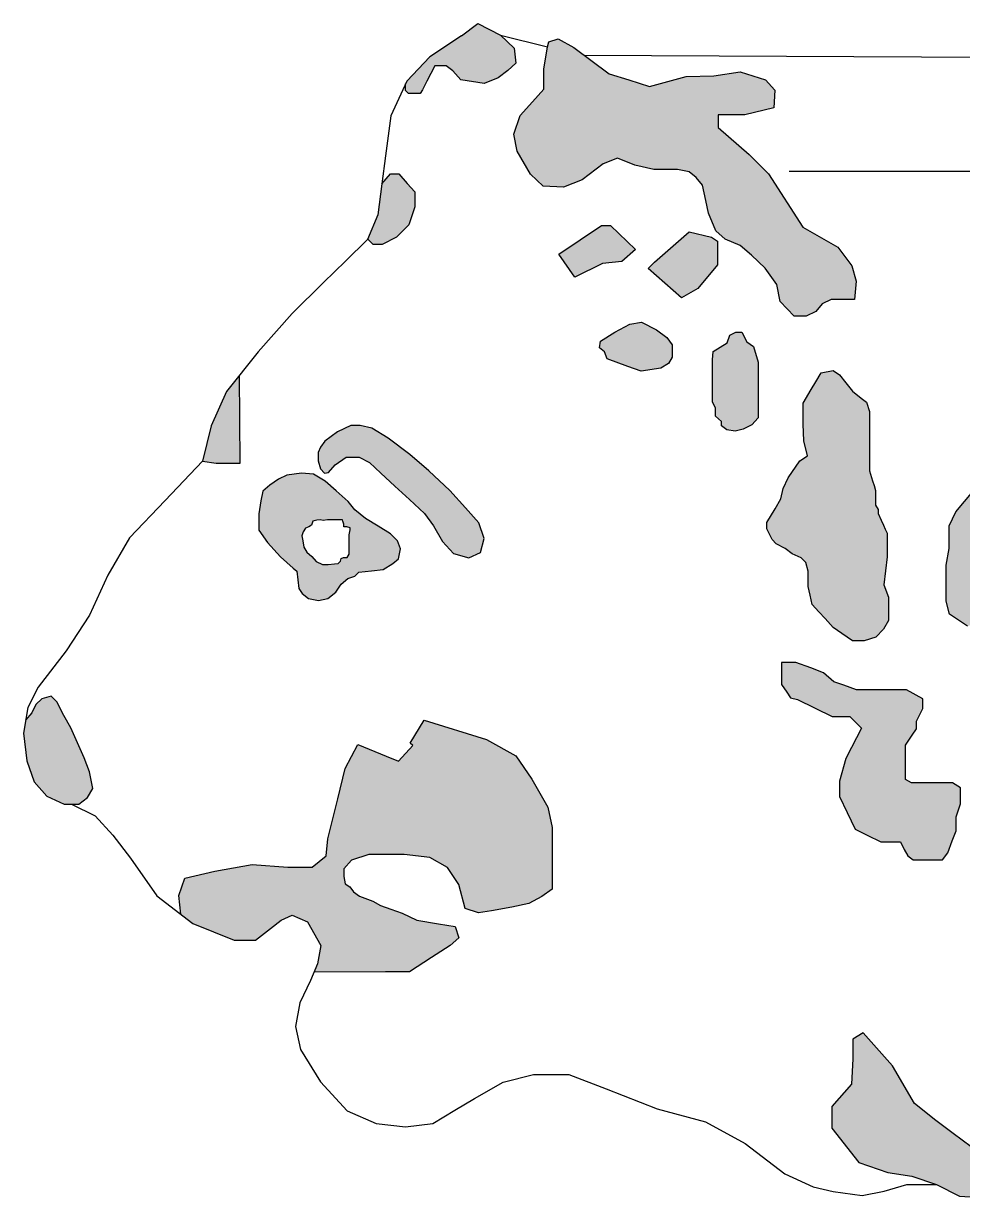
# Model space of a CAD drawing. Header units: inches. Extents: x 155 to 361, y 91 to 381.
# Drawn here: x 170.908 to 172.254, y 306.881 to 308.563 of the extents above; entities that cross this region are included whole.
import ezdxf

# ---------------------------------------------------------------- set-up
doc = ezdxf.new("R2010")
doc.units = ezdxf.units.IN
doc.header["$MEASUREMENT"] = 0
doc.layers.add('çziigi', color=10, linetype='Continuous')

msp = doc.modelspace()

# ---------------------------------------------------------------- hatches: boundary and pattern name
at = {"layer": 'çziigi'}
h = msp.add_hatch(color=256, dxfattribs=at)
h.dxf.hatch_style = 1
h.paths.add_polyline_path([(171.6114, 308.528), (171.5922, 308.5466), (171.5597, 308.5634), (171.5361, 308.5458), (171.4906, 308.5158), (171.4578, 308.4807), (171.456, 308.4769), (171.4558, 308.4672), (171.4602, 308.4628), (171.4666, 308.4628), (171.477, 308.4628), (171.48, 308.4683), (171.4864, 308.4805), (171.4981, 308.5028), (171.514, 308.5028), (171.5239, 308.4953), (171.5352, 308.4827), (171.5686, 308.4773), (171.5886, 308.4855), (171.6024, 308.4958), (171.614, 308.5067)])
h = msp.add_hatch(color=256, dxfattribs=at)
h.dxf.hatch_style = 1
h.paths.add_polyline_path([(171.9042, 308.4141), (171.9042, 308.4324), (171.9425, 308.4324), (171.984, 308.4427), (171.9852, 308.4678), (171.9719, 308.4826), (171.9357, 308.494), (171.8978, 308.4883), (171.8581, 308.4873), (171.8057, 308.473), (171.776, 308.4825), (171.7477, 308.491), (171.6972, 308.5288), (171.6746, 308.5413), (171.6611, 308.5373), (171.6592, 308.5297), (171.654, 308.4981), (171.654, 308.4694), (171.6381, 308.4513), (171.6202, 308.4315), (171.6111, 308.4049), (171.6158, 308.3802), (171.6351, 308.3476), (171.6534, 308.3303), (171.6822, 308.3289), (171.7091, 308.3391), (171.7394, 308.3623), (171.7595, 308.3704), (171.7845, 308.3605), (171.8117, 308.3543), (171.8456, 308.3543), (171.8623, 308.3506), (171.8725, 308.3426), (171.8816, 308.3316), (171.8864, 308.3098), (171.8904, 308.2917), (171.9007, 308.2664), (171.9142, 308.2544), (171.9356, 308.2451), (171.9517, 308.2314), (171.9712, 308.2126), (171.988, 308.1894), (171.9927, 308.1648), (172.003, 308.1542), (172.0132, 308.1438), (172.0301, 308.1438), (172.0441, 308.1504), (172.0531, 308.1616), (172.066, 308.168), (172.0994, 308.168), (172.1021, 308.1941), (172.0958, 308.2162), (172.0757, 308.2429), (172.0252, 308.2716), (171.9763, 308.3478), (171.9483, 308.3754)])
h = msp.add_hatch(color=256, dxfattribs=at)
h.dxf.hatch_style = 1
h.paths.add_polyline_path([(171.469, 308.3008), (171.4606, 308.2749), (171.4427, 308.2571), (171.4225, 308.2467), (171.4093, 308.2467), (171.4016, 308.2545), (171.4163, 308.2893), (171.422, 308.3335), (171.4341, 308.348), (171.4462, 308.348), (171.4583, 308.3342), (171.469, 308.3219)])
h = msp.add_hatch(color=256, dxfattribs=at)
h.dxf.hatch_style = 1
h.paths.add_polyline_path([(171.7495, 308.2737), (171.7366, 308.2737), (171.6754, 308.2327), (171.6987, 308.1999), (171.7384, 308.2193), (171.766, 308.2224), (171.7854, 308.2395)])
h.paths.add_polyline_path([(171.9029, 308.2176), (171.9029, 308.2513), (171.8947, 308.2572), (171.8627, 308.2649), (171.813, 308.2215), (171.8039, 308.2121), (171.8514, 308.1703), (171.8747, 308.1835)])
h = msp.add_hatch(color=256, dxfattribs=at)
h.dxf.hatch_style = 1
h.paths.add_polyline_path([(171.838, 308.1029), (171.8304, 308.1131), (171.8155, 308.1243), (171.794, 308.1353), (171.7776, 308.1325), (171.7559, 308.1212), (171.7356, 308.108), (171.7338, 308.0983), (171.7409, 308.0929), (171.7447, 308.0829), (171.7746, 308.072), (171.7937, 308.065), (171.8219, 308.0695), (171.833, 308.0763), (171.838, 308.0851), (171.838, 308.0927)])
h.paths.add_polyline_path([(171.9614, 308.0432), (171.9614, 308.0586), (171.9614, 308.0778), (171.9545, 308.1004), (171.945, 308.1073), (171.938, 308.1212), (171.9295, 308.1212), (171.9207, 308.1169), (171.917, 308.1056), (171.8968, 308.0932), (171.8961, 308.0813), (171.8961, 308.0654), (171.8961, 308.0442), (171.8961, 308.0301), (171.8961, 308.0205), (171.9003, 308.0123), (171.9003, 308.0007), (171.9086, 307.9929), (171.9086, 307.9869), (171.9164, 307.9808), (171.9285, 307.979), (171.9401, 307.9819), (171.9523, 307.988), (171.9614, 307.9983), (171.9614, 308.0247)])
h.paths.add_polyline_path([(172.1336, 307.8667), (172.1295, 307.8732), (172.1295, 307.8802), (172.1295, 307.8869), (172.1295, 307.8942), (172.1275, 307.9011), (172.1254, 307.908), (172.1212, 307.9222), (172.1212, 307.9327), (172.1212, 307.9461), (172.1212, 307.9608), (172.1212, 307.9869), (172.1212, 308.0073), (172.1165, 308.0205), (172.109, 308.0265), (172.0967, 308.0362), (172.0871, 308.0482), (172.0778, 308.0596), (172.0689, 308.0661), (172.0516, 308.0626), (172.044, 308.0497), (172.0375, 308.0387), (172.0261, 308.0193), (172.0261, 307.9892), (172.0268, 307.9653), (172.032, 307.9436), (172.0211, 307.9367), (172.0046, 307.9122), (171.9972, 307.8967), (171.9941, 307.8822), (171.9857, 307.8679), (171.974, 307.848), (171.974, 307.8393), (171.9815, 307.8238), (171.9872, 307.8174), (171.9999, 307.8111), (172.0099, 307.8032), (172.0228, 307.7974), (172.0295, 307.791), (172.0332, 307.7785), (172.0332, 307.7681), (172.0332, 307.7563), (172.036, 307.7439), (172.039, 307.7305), (172.0483, 307.7203), (172.0572, 307.7106), (172.0689, 307.6977), (172.0813, 307.6892), (172.0965, 307.6787), (172.1132, 307.6787), (172.1301, 307.6837), (172.1411, 307.6954), (172.148, 307.7079), (172.148, 307.7243), (172.148, 307.741), (172.1416, 307.7589), (172.1463, 307.7988), (172.1463, 307.8182), (172.1463, 307.8254), (172.1463, 307.8329), (172.1435, 307.8388), (172.1411, 307.8442), (172.1378, 307.8516), (172.1336, 307.861)])
h.paths.add_polyline_path([(172.3241, 307.7957), (172.3241, 307.8209), (172.3199, 307.8688), (172.3249, 307.9012), (172.3216, 307.9194), (172.3054, 307.9226), (172.2822, 307.9077), (172.2446, 307.8635), (172.2351, 307.8436), (172.2351, 307.8109), (172.2308, 307.787), (172.2308, 307.7354), (172.2356, 307.7167), (172.2615, 307.6995), (172.2852, 307.709), (172.3027, 307.7239), (172.3204, 307.7536)])
h.paths.add_polyline_path([(172.1883, 307.5524), (172.1883, 307.5633), (172.1973, 307.5817), (172.1973, 307.5953), (172.1741, 307.6085), (172.1377, 307.6085), (172.1025, 307.6085), (172.0841, 307.6149), (172.07, 307.6198), (172.0552, 307.6329), (172.0368, 307.6397), (172.0153, 307.6477), (172.0012, 307.6477), (171.9948, 307.6477), (171.9948, 307.6289), (171.9948, 307.6161), (172.0024, 307.6049), (172.0079, 307.5969), (172.018, 307.5945), (172.0673, 307.5701), (172.0929, 307.5701), (172.1097, 307.5533), (172.0953, 307.5257), (172.087, 307.5099), (172.0781, 307.4777), (172.0781, 307.4553), (172.0889, 307.4325), (172.1002, 307.4087), (172.1177, 307.4001), (172.1373, 307.3906), (172.1541, 307.3906), (172.1653, 307.3906), (172.1709, 307.3797), (172.1757, 307.3705), (172.1837, 307.3649), (172.2141, 307.3649), (172.2257, 307.3649), (172.2333, 307.3749), (172.2397, 307.3921), (172.245, 307.4062), (172.245, 307.4265), (172.2513, 307.4449), (172.2513, 307.4681), (172.2401, 307.4749), (172.2173, 307.4749), (172.1973, 307.4749), (172.1813, 307.4749), (172.1725, 307.4797), (172.1725, 307.4917), (172.1725, 307.5065), (172.1725, 307.5169), (172.1725, 307.5293), (172.1821, 307.5433)])
h.paths.add_polyline_path([(172.241, 306.9724), (172.2159, 306.991), (172.1855, 307.0155), (172.154, 307.0695), (172.112, 307.1169), (172.0969, 307.1079), (172.0969, 307.0796), (172.0951, 307.0433), (172.0668, 307.0112), (172.0668, 306.98), (172.1057, 306.9308), (172.1471, 306.9166), (172.1816, 306.9115), (172.2168, 306.8995), (172.2499, 306.8827), (172.2813, 306.8808), (172.3044, 306.8854), (172.315, 306.8999), (172.31, 306.9184), (172.2895, 306.9363), (172.2666, 306.9533)])
h = msp.add_hatch(color=256, dxfattribs=at)
h.dxf.hatch_style = 1
h.paths.add_polyline_path([(171.218, 308.0594), (171.1994, 308.036), (171.1774, 307.9869), (171.1646, 307.936), (171.1844, 307.9333), (171.2187, 307.9333)])
h = msp.add_hatch(color=256, dxfattribs=at)
h.dxf.hatch_style = 1
h.paths.add_polyline_path([(171.4311, 307.9692), (171.4076, 307.9832), (171.3907, 307.9872), (171.3776, 307.9872), (171.3585, 307.9779), (171.3403, 307.9649), (171.334, 307.9563), (171.3307, 307.9483), (171.3307, 307.9368), (171.3338, 307.9253), (171.3398, 307.9191), (171.3454, 307.9199), (171.3552, 307.9306), (171.3706, 307.942), (171.3894, 307.942), (171.404, 307.9341), (171.4207, 307.9187), (171.4406, 307.9002), (171.4614, 307.881), (171.483, 307.861), (171.4958, 307.8433), (171.509, 307.8211), (171.5244, 307.804), (171.5465, 307.7976), (171.5634, 307.8054), (171.5685, 307.8252), (171.5611, 307.8478), (171.5417, 307.8693), (171.5193, 307.8942), (171.4894, 307.9224), (171.4621, 307.9457)])
h = msp.add_hatch(color=256, dxfattribs=at)
h.dxf.hatch_style = 1
h.paths.add_polyline_path([(171.3563, 307.8938), (171.3409, 307.9072), (171.3241, 307.9177), (171.3066, 307.9187), (171.2858, 307.9162), (171.2739, 307.9103), (171.2615, 307.9017), (171.2515, 307.8932), (171.2484, 307.8794), (171.2456, 307.8605), (171.2456, 307.8372), (171.2578, 307.8197), (171.2764, 307.7988), (171.2949, 307.7829), (171.3001, 307.7784), (171.3027, 307.7538), (171.3078, 307.7464), (171.3168, 307.7394), (171.3313, 307.7365), (171.3444, 307.7394), (171.3561, 307.7485), (171.3638, 307.7598), (171.3732, 307.7678), (171.383, 307.7715), (171.389, 307.7769), (171.4071, 307.779), (171.424, 307.781), (171.4378, 307.7892), (171.4456, 307.7963), (171.4488, 307.8105), (171.4445, 307.8221), (171.4344, 307.832), (171.4167, 307.8428), (171.3984, 307.8538), (171.3834, 307.8662), (171.3738, 307.8784)])
h.paths.add_polyline_path([(171.3125, 307.8403), (171.3172, 307.842), (171.3212, 307.8444), (171.323, 307.85), (171.3285, 307.8515), (171.3336, 307.8521), (171.338, 307.851), (171.3439, 307.8522), (171.3551, 307.8521), (171.3605, 307.8521), (171.3653, 307.8521), (171.3661, 307.85), (171.3676, 307.8459), (171.3676, 307.8419), (171.3715, 307.8419), (171.3766, 307.8404), (171.3766, 307.8377), (171.3753, 307.8305), (171.3753, 307.8262), (171.3753, 307.8188), (171.3753, 307.8099), (171.3753, 307.8026), (171.3722, 307.7982), (171.3671, 307.7982), (171.3638, 307.7968), (171.3626, 307.7926), (171.3594, 307.7895), (171.3542, 307.7889), (171.3448, 307.7878), (171.3368, 307.7878), (171.3277, 307.7923), (171.3214, 307.7996), (171.3145, 307.8055), (171.3103, 307.813), (171.3085, 307.8221), (171.3072, 307.829), (171.3093, 307.835)], flags=16)
h = msp.add_hatch(color=256, dxfattribs=at)
h.dxf.hatch_style = 1
h.paths.add_polyline_path([(170.9838, 307.5365), (170.976, 307.554), (170.966, 307.5718), (170.9562, 307.5913), (170.9477, 307.5993), (170.9346, 307.5956), (170.9261, 307.5873), (170.92, 307.5752), (170.9113, 307.5648), (170.9082, 307.5464), (170.913, 307.5065), (170.9237, 307.4765), (170.9419, 307.4558), (170.9663, 307.4443), (170.9874, 307.4443), (171, 307.4539), (171.0078, 307.4669), (171.0026, 307.4909), (170.9952, 307.5111)])
h = msp.add_hatch(color=256, dxfattribs=at)
h.dxf.hatch_style = 1
h.paths.add_polyline_path([(171.5268, 307.2692), (171.5033, 307.2732), (171.4721, 307.2784), (171.451, 307.2882), (171.4349, 307.294), (171.4199, 307.2995), (171.4092, 307.3055), (171.3898, 307.3125), (171.3811, 307.3189), (171.3758, 307.3261), (171.3692, 307.3304), (171.3672, 307.3407), (171.3672, 307.3518), (171.3782, 307.3642), (171.4034, 307.3724), (171.4538, 307.3724), (171.4905, 307.3679), (171.5162, 307.3537), (171.5323, 307.3294), (171.5412, 307.2949), (171.5603, 307.2889), (171.5792, 307.2915), (171.6083, 307.2971), (171.6326, 307.3023), (171.6513, 307.3123), (171.666, 307.3225), (171.666, 307.3388), (171.666, 307.3871), (171.666, 307.4111), (171.6601, 307.4404), (171.6367, 307.4802), (171.6139, 307.5138), (171.572, 307.5374), (171.4824, 307.565), (171.4625, 307.5321), (171.4662, 307.5287), (171.4458, 307.5061), (171.4279, 307.5134), (171.3876, 307.5298), (171.3694, 307.4955), (171.3586, 307.4521), (171.3443, 307.395), (171.3421, 307.3703), (171.3222, 307.3544), (171.2872, 307.3544), (171.2361, 307.3582), (171.1825, 307.3483), (171.1394, 307.3386), (171.1307, 307.3134), (171.1339, 307.2867), (171.1511, 307.2735), (171.2101, 307.2498), (171.2408, 307.2498), (171.2622, 307.2663), (171.2778, 307.2783), (171.2933, 307.2853), (171.3155, 307.2757), (171.3345, 307.2421), (171.3297, 307.2156), (171.3246, 307.2037), (171.4272, 307.2042), (171.4617, 307.2042), (171.4932, 307.2247), (171.5197, 307.2419), (171.5325, 307.2529)])

# ---------------------------------------------------------------- linework, layer by layer
for p, q in [((171.5361, 308.5458), (171.5597, 308.5634)), ((171.5597, 308.5634), (171.5922, 308.5466)), ((171.5361, 308.5458), (171.4906, 308.5158)), ((171.5922, 308.5466), (171.6114, 308.528)), ((171.5922, 308.5466), (171.6592, 308.5297)), ((171.6611, 308.5373), (171.6746, 308.5413)), ((171.6746, 308.5413), (171.6972, 308.5288)), ((171.6114, 308.528), (171.614, 308.5067)), ((171.654, 308.4981), (171.6592, 308.5297)), ((171.6592, 308.5297), (171.6611, 308.5373)), ((171.6972, 308.5288), (171.7477, 308.491)), ((171.4906, 308.5158), (171.4578, 308.4807)), ((171.7118, 308.5178), (174.7296, 308.5039)), ((171.4981, 308.5028), (171.4864, 308.4805)), ((171.514, 308.5028), (171.4981, 308.5028)), ((171.5239, 308.4953), (171.514, 308.5028)), ((171.5352, 308.4827), (171.5239, 308.4953)), ((171.6024, 308.4958), (171.5886, 308.4855)), ((171.614, 308.5067), (171.6024, 308.4958)), ((171.654, 308.4694), (171.654, 308.4981)), ((171.7477, 308.491), (171.776, 308.4825)), ((171.8978, 308.4883), (171.9357, 308.494)), ((171.9357, 308.494), (171.9719, 308.4826)), ((171.4578, 308.4807), (171.4348, 308.4312)), ((171.4558, 308.4672), (171.456, 308.4769)), ((171.4864, 308.4805), (171.48, 308.4683)), ((171.5686, 308.4773), (171.5352, 308.4827)), ((171.5886, 308.4855), (171.5686, 308.4773)), ((171.776, 308.4825), (171.8057, 308.473)), ((171.8057, 308.473), (171.8581, 308.4873)), ((171.8581, 308.4873), (171.8978, 308.4883)), ((171.9719, 308.4826), (171.9852, 308.4678)), ((171.4602, 308.4628), (171.4558, 308.4672)), ((171.4666, 308.4628), (171.4602, 308.4628)), ((171.477, 308.4628), (171.4666, 308.4628)), ((171.48, 308.4683), (171.477, 308.4628)), ((171.6381, 308.4513), (171.654, 308.4694)), ((171.9852, 308.4678), (171.984, 308.4427)), ((171.6202, 308.4315), (171.6381, 308.4513)), ((171.984, 308.4427), (171.9425, 308.4324)), ((171.4348, 308.4312), (171.4273, 308.3737)), ((171.6111, 308.4049), (171.6202, 308.4315)), ((171.9425, 308.4324), (171.9042, 308.4324)), ((171.9042, 308.4324), (171.9042, 308.4141)), ((171.9042, 308.4141), (171.9483, 308.3754)), ((171.6158, 308.3802), (171.6111, 308.4049)), ((171.4273, 308.3737), (171.422, 308.3335)), ((171.6351, 308.3476), (171.6158, 308.3802)), ((171.9483, 308.3754), (171.9763, 308.3478)), ((171.7394, 308.3623), (171.7091, 308.3391)), ((171.7595, 308.3704), (171.7394, 308.3623)), ((171.7845, 308.3605), (171.7595, 308.3704)), ((171.8117, 308.3543), (171.7845, 308.3605)), ((171.422, 308.3335), (171.4341, 308.348)), ((171.4341, 308.348), (171.4462, 308.348)), ((171.4462, 308.348), (171.4583, 308.3342)), ((171.6534, 308.3303), (171.6351, 308.3476)), ((171.8456, 308.3543), (171.8117, 308.3543)), ((171.8623, 308.3506), (171.8456, 308.3543)), ((171.8725, 308.3426), (171.8623, 308.3506)), ((171.8816, 308.3316), (171.8725, 308.3426)), ((171.9763, 308.3478), (172.0252, 308.2716)), ((172.006, 308.3518), (172.5486, 308.3518)), ((171.422, 308.3335), (171.4163, 308.2893)), ((171.4583, 308.3342), (171.469, 308.3219)), ((171.6822, 308.3289), (171.6534, 308.3303)), ((171.7091, 308.3391), (171.6822, 308.3289)), ((171.8864, 308.3098), (171.8816, 308.3316)), ((171.469, 308.3219), (171.469, 308.3008)), ((171.8904, 308.2917), (171.8864, 308.3098)), ((171.4163, 308.2893), (171.4013, 308.2537)), ((171.469, 308.3008), (171.4606, 308.2749)), ((171.9007, 308.2664), (171.8904, 308.2917)), ((171.4606, 308.2749), (171.4427, 308.2571)), ((171.6754, 308.2327), (171.7366, 308.2737)), ((171.7366, 308.2737), (171.7495, 308.2737)), ((171.7495, 308.2737), (171.7854, 308.2395)), ((171.4427, 308.2571), (171.4225, 308.2467)), ((171.813, 308.2215), (171.8627, 308.2649)), ((171.8627, 308.2649), (171.8947, 308.2572)), ((171.8947, 308.2572), (171.9029, 308.2513)), ((171.9142, 308.2544), (171.9007, 308.2664)), ((172.0252, 308.2716), (172.0757, 308.2429)), ((171.4013, 308.2537), (171.3696, 308.2226)), ((171.4093, 308.2467), (171.4019, 308.2543)), ((171.4225, 308.2467), (171.4093, 308.2467)), ((171.7854, 308.2395), (171.766, 308.2224)), ((171.9029, 308.2513), (171.9029, 308.2176)), ((171.9356, 308.2451), (171.9142, 308.2544)), ((171.9517, 308.2314), (171.9356, 308.2451)), ((172.0757, 308.2429), (172.0958, 308.2162)), ((171.3696, 308.2226), (171.3385, 308.1921)), ((171.6987, 308.1999), (171.6754, 308.2327)), ((171.766, 308.2224), (171.7384, 308.2193)), ((171.8039, 308.2121), (171.813, 308.2215)), ((171.9712, 308.2126), (171.9517, 308.2314)), ((171.7384, 308.2193), (171.6987, 308.1999)), ((171.8514, 308.1703), (171.8039, 308.2121)), ((171.9029, 308.2176), (171.8747, 308.1835)), ((171.988, 308.1894), (171.9712, 308.2126)), ((172.0958, 308.2162), (172.1021, 308.1941)), ((171.3385, 308.1921), (171.2933, 308.1477)), ((171.9927, 308.1648), (171.988, 308.1894)), ((172.1021, 308.1941), (172.0994, 308.168)), ((171.8747, 308.1835), (171.8514, 308.1703)), ((172.003, 308.1542), (171.9927, 308.1648)), ((172.0132, 308.1438), (172.003, 308.1542)), ((172.0531, 308.1616), (172.0441, 308.1504)), ((172.066, 308.168), (172.0531, 308.1616)), ((172.0994, 308.168), (172.066, 308.168)), ((171.2933, 308.1477), (171.2445, 308.0928)), ((172.0301, 308.1438), (172.0132, 308.1438)), ((172.0441, 308.1504), (172.0301, 308.1438)), ((171.7356, 308.108), (171.7559, 308.1212)), ((171.7559, 308.1212), (171.7776, 308.1325)), ((171.7776, 308.1325), (171.794, 308.1353)), ((171.794, 308.1353), (171.8155, 308.1243)), ((171.8155, 308.1243), (171.8304, 308.1131)), ((171.9207, 308.1169), (171.9295, 308.1212)), ((171.9295, 308.1212), (171.938, 308.1212)), ((171.938, 308.1212), (171.945, 308.1073)), ((171.7338, 308.0983), (171.7356, 308.108)), ((171.8304, 308.1131), (171.838, 308.1029)), ((171.8968, 308.0932), (171.917, 308.1056)), ((171.917, 308.1056), (171.9207, 308.1169)), ((171.945, 308.1073), (171.9545, 308.1004)), ((171.2445, 308.0928), (171.1994, 308.036)), ((171.7409, 308.0929), (171.7338, 308.0983)), ((171.7447, 308.0829), (171.7409, 308.0929)), ((171.838, 308.1029), (171.838, 308.0927)), ((171.838, 308.0927), (171.838, 308.0851)), ((171.8961, 308.0813), (171.8968, 308.0932)), ((171.9545, 308.1004), (171.9614, 308.0778)), ((171.7746, 308.072), (171.7447, 308.0829)), ((171.7937, 308.065), (171.7746, 308.072)), ((171.833, 308.0763), (171.8219, 308.0695)), ((171.838, 308.0851), (171.833, 308.0763)), ((171.8961, 308.0654), (171.8961, 308.0813)), ((171.9614, 308.0778), (171.9614, 308.0586)), ((171.2187, 307.9333), (171.218, 308.0594)), ((171.8219, 308.0695), (171.7937, 308.065)), ((171.8961, 308.0442), (171.8961, 308.0654)), ((171.9614, 308.0586), (171.9614, 308.0432)), ((172.044, 308.0497), (172.0516, 308.0626)), ((172.0516, 308.0626), (172.0689, 308.0661)), ((172.0689, 308.0661), (172.0778, 308.0596)), ((172.0778, 308.0596), (172.0871, 308.0482)), ((171.8961, 308.0301), (171.8961, 308.0442)), ((171.9614, 308.0432), (171.9614, 308.0247)), ((172.0261, 308.0193), (172.0375, 308.0387)), ((172.0375, 308.0387), (172.044, 308.0497)), ((172.0871, 308.0482), (172.0967, 308.0362)), ((171.1994, 308.036), (171.1774, 307.9869)), ((171.8961, 308.0205), (171.8961, 308.0301)), ((171.9003, 308.0123), (171.8961, 308.0205)), ((171.9614, 308.0247), (171.9614, 307.9983)), ((172.0967, 308.0362), (172.109, 308.0265)), ((172.109, 308.0265), (172.1165, 308.0205)), ((172.1165, 308.0205), (172.1212, 308.0073)), ((171.9003, 308.0007), (171.9003, 308.0123)), ((172.0261, 307.9892), (172.0261, 308.0193)), ((172.1212, 308.0073), (172.1212, 307.9869)), ((171.1774, 307.9869), (171.1646, 307.936)), ((171.3776, 307.9872), (171.3585, 307.9779)), ((171.3907, 307.9872), (171.3776, 307.9872)), ((171.4076, 307.9832), (171.3907, 307.9872)), ((171.9086, 307.9929), (171.9003, 308.0007)), ((171.9086, 307.9869), (171.9086, 307.9929)), ((171.9164, 307.9808), (171.9086, 307.9869)), ((171.9523, 307.988), (171.9401, 307.9819)), ((171.9614, 307.9983), (171.9523, 307.988)), ((172.0268, 307.9653), (172.0261, 307.9892)), ((172.1212, 307.9869), (172.1212, 307.9608)), ((171.3585, 307.9779), (171.3403, 307.9649)), ((171.4311, 307.9692), (171.4076, 307.9832)), ((171.4621, 307.9457), (171.4311, 307.9692)), ((171.9285, 307.979), (171.9164, 307.9808)), ((171.9401, 307.9819), (171.9285, 307.979)), ((171.334, 307.9563), (171.3307, 307.9483)), ((171.3403, 307.9649), (171.334, 307.9563)), ((172.032, 307.9436), (172.0268, 307.9653)), ((172.1212, 307.9608), (172.1212, 307.9461)), ((171.1646, 307.936), (171.1114, 307.8799)), ((171.1646, 307.936), (171.1844, 307.9333)), ((171.3307, 307.9483), (171.3307, 307.9368)), ((171.3307, 307.9368), (171.3338, 307.9253)), ((171.3552, 307.9306), (171.3706, 307.942)), ((171.3706, 307.942), (171.3894, 307.942)), ((171.3894, 307.942), (171.404, 307.9341)), ((171.4894, 307.9224), (171.4621, 307.9457)), ((172.0046, 307.9122), (172.0211, 307.9367)), ((172.0211, 307.9367), (172.032, 307.9436)), ((172.1212, 307.9461), (172.1212, 307.9327)), ((171.1844, 307.9333), (171.2187, 307.9333)), ((171.3066, 307.9187), (171.2858, 307.9162)), ((171.3241, 307.9177), (171.3066, 307.9187)), ((171.3338, 307.9253), (171.3398, 307.9191)), ((171.3398, 307.9191), (171.3454, 307.9199)), ((171.3454, 307.9199), (171.3552, 307.9306)), ((171.404, 307.9341), (171.4207, 307.9187)), ((171.4207, 307.9187), (171.4406, 307.9002)), ((171.5193, 307.8942), (171.4894, 307.9224)), ((172.1212, 307.9327), (172.1212, 307.9222)), ((172.1212, 307.9222), (172.1254, 307.908)), ((171.2739, 307.9103), (171.2615, 307.9017)), ((171.2858, 307.9162), (171.2739, 307.9103)), ((171.3409, 307.9072), (171.3241, 307.9177)), ((171.3563, 307.8938), (171.3409, 307.9072)), ((171.9972, 307.8967), (172.0046, 307.9122)), ((172.1254, 307.908), (172.1275, 307.9011)), ((172.2446, 307.8635), (172.2822, 307.9077)), ((171.2515, 307.8932), (171.2484, 307.8794)), ((171.2615, 307.9017), (171.2515, 307.8932)), ((171.3738, 307.8784), (171.3563, 307.8938)), ((171.4406, 307.9002), (171.4614, 307.881)), ((171.5417, 307.8693), (171.5193, 307.8942)), ((171.9941, 307.8822), (171.9972, 307.8967)), ((172.1275, 307.9011), (172.1295, 307.8942)), ((172.1295, 307.8942), (172.1295, 307.8869)), ((172.1295, 307.8869), (172.1295, 307.8802)), ((171.1114, 307.8799), (171.0604, 307.8262)), ((171.2484, 307.8794), (171.2456, 307.8605)), ((171.3834, 307.8662), (171.3738, 307.8784)), ((171.4614, 307.881), (171.483, 307.861)), ((171.5611, 307.8478), (171.5417, 307.8693)), ((171.9857, 307.8679), (171.9941, 307.8822)), ((172.1295, 307.8802), (172.1295, 307.8732)), ((172.1295, 307.8732), (172.1336, 307.8667)), ((171.2456, 307.8605), (171.2456, 307.8372)), ((171.3285, 307.8515), (171.323, 307.85)), ((171.3336, 307.8521), (171.3285, 307.8515)), ((171.338, 307.851), (171.3336, 307.8521)), ((171.3439, 307.8522), (171.338, 307.851)), ((171.3551, 307.8521), (171.3439, 307.8522)), ((171.3439, 307.8522), (171.3439, 307.8522)), ((171.3605, 307.8521), (171.3551, 307.8521)), ((171.3653, 307.8521), (171.3605, 307.8521)), ((171.3661, 307.85), (171.3653, 307.8521)), ((171.3984, 307.8538), (171.3834, 307.8662)), ((171.4167, 307.8428), (171.3984, 307.8538)), ((171.483, 307.861), (171.4958, 307.8433)), ((171.974, 307.848), (171.9857, 307.8679)), ((172.1336, 307.8667), (172.1336, 307.861)), ((172.1336, 307.861), (172.1378, 307.8516)), ((172.1378, 307.8516), (172.1411, 307.8442)), ((172.2351, 307.8436), (172.2446, 307.8635)), ((171.2456, 307.8372), (171.2578, 307.8197)), ((171.3093, 307.835), (171.3072, 307.829)), ((171.3125, 307.8403), (171.3093, 307.835)), ((171.3172, 307.842), (171.3125, 307.8403)), ((171.3212, 307.8444), (171.3172, 307.842)), ((171.323, 307.85), (171.3212, 307.8444)), ((171.3676, 307.8459), (171.3661, 307.85)), ((171.3676, 307.8419), (171.3676, 307.8459)), ((171.3715, 307.8419), (171.3676, 307.8419)), ((171.3766, 307.8404), (171.3715, 307.8419)), ((171.3753, 307.8305), (171.3766, 307.8377)), ((171.3766, 307.8377), (171.3766, 307.8404)), ((171.4344, 307.832), (171.4167, 307.8428)), ((171.4958, 307.8433), (171.509, 307.8211)), ((171.5685, 307.8252), (171.5611, 307.8478)), ((171.974, 307.8393), (171.974, 307.848)), ((171.9815, 307.8238), (171.974, 307.8393)), ((172.1411, 307.8442), (172.1435, 307.8388)), ((172.1435, 307.8388), (172.1463, 307.8329)), ((172.2351, 307.8109), (172.2351, 307.8436)), ((171.0604, 307.8262), (171.0293, 307.7728)), ((171.2578, 307.8197), (171.2764, 307.7988)), ((171.3072, 307.829), (171.3085, 307.8221)), ((171.3085, 307.8221), (171.3103, 307.813)), ((171.3753, 307.8262), (171.3753, 307.8305)), ((171.3753, 307.8188), (171.3753, 307.8262)), ((171.3753, 307.8099), (171.3753, 307.8188)), ((171.4445, 307.8221), (171.4344, 307.832)), ((171.4488, 307.8105), (171.4445, 307.8221)), ((171.509, 307.8211), (171.5244, 307.804)), ((171.5634, 307.8054), (171.5685, 307.8252)), ((171.9872, 307.8174), (171.9815, 307.8238)), ((172.1463, 307.8329), (172.1463, 307.8254)), ((172.1463, 307.8254), (172.1463, 307.8182)), ((172.1463, 307.8182), (172.1463, 307.7988)), ((171.3103, 307.813), (171.3145, 307.8055)), ((171.3145, 307.8055), (171.3214, 307.7996)), ((171.3722, 307.7982), (171.3753, 307.8026)), ((171.3753, 307.8026), (171.3753, 307.8099)), ((171.4456, 307.7963), (171.4488, 307.8105)), ((171.5244, 307.804), (171.5465, 307.7976)), ((171.5465, 307.7976), (171.5634, 307.8054)), ((171.9999, 307.8111), (171.9872, 307.8174)), ((172.0099, 307.8032), (171.9999, 307.8111)), ((172.0228, 307.7974), (172.0099, 307.8032)), ((172.2308, 307.787), (172.2351, 307.8109)), ((171.2764, 307.7988), (171.2949, 307.7829)), ((171.3214, 307.7996), (171.3277, 307.7923)), ((171.3277, 307.7923), (171.3368, 307.7878)), ((171.3368, 307.7878), (171.3448, 307.7878)), ((171.3448, 307.7878), (171.3542, 307.7889)), ((171.3542, 307.7889), (171.3594, 307.7895)), ((171.3594, 307.7895), (171.3626, 307.7926)), ((171.3626, 307.7926), (171.3638, 307.7968)), ((171.3638, 307.7968), (171.3671, 307.7982)), ((171.3671, 307.7982), (171.3722, 307.7982)), ((171.424, 307.781), (171.4378, 307.7892)), ((171.4378, 307.7892), (171.4456, 307.7963)), ((172.0295, 307.791), (172.0228, 307.7974)), ((172.0332, 307.7785), (172.0295, 307.791)), ((172.1463, 307.7988), (172.1416, 307.7589)), ((172.2308, 307.7354), (172.2308, 307.787)), ((171.0293, 307.7728), (171.0027, 307.7154)), ((171.2949, 307.7829), (171.3001, 307.7784)), ((171.3001, 307.7784), (171.3027, 307.7538)), ((171.3638, 307.7598), (171.3732, 307.7678)), ((171.3732, 307.7678), (171.383, 307.7715)), ((171.383, 307.7715), (171.389, 307.7769)), ((171.389, 307.7769), (171.4071, 307.779)), ((171.4071, 307.779), (171.424, 307.781)), ((172.0332, 307.7681), (172.0332, 307.7785)), ((172.0332, 307.7563), (172.0332, 307.7681)), ((171.3027, 307.7538), (171.3078, 307.7464)), ((171.3561, 307.7485), (171.3638, 307.7598)), ((172.036, 307.7439), (172.0332, 307.7563)), ((172.1416, 307.7589), (172.148, 307.741)), ((171.3078, 307.7464), (171.3168, 307.7394)), ((171.3168, 307.7394), (171.3313, 307.7365)), ((171.3313, 307.7365), (171.3444, 307.7394)), ((171.3444, 307.7394), (171.3561, 307.7485)), ((172.039, 307.7305), (172.036, 307.7439)), ((172.148, 307.741), (172.148, 307.7243)), ((172.2356, 307.7167), (172.2308, 307.7354)), ((172.0483, 307.7203), (172.039, 307.7305)), ((172.0572, 307.7106), (172.0483, 307.7203)), ((172.148, 307.7243), (172.148, 307.7079)), ((172.2615, 307.6995), (172.2356, 307.7167)), ((171.0027, 307.7154), (170.9693, 307.6642)), ((172.0689, 307.6977), (172.0572, 307.7106)), ((172.148, 307.7079), (172.1411, 307.6954)), ((172.0813, 307.6892), (172.0689, 307.6977)), ((172.0965, 307.6787), (172.0813, 307.6892)), ((172.1301, 307.6837), (172.1132, 307.6787)), ((172.1411, 307.6954), (172.1301, 307.6837)), ((172.1132, 307.6787), (172.0965, 307.6787)), ((170.9693, 307.6642), (170.9293, 307.6124)), ((172.0012, 307.6477), (171.9948, 307.6477)), ((171.9948, 307.6477), (171.9948, 307.6289)), ((172.0153, 307.6477), (172.0012, 307.6477)), ((172.0368, 307.6397), (172.0153, 307.6477)), ((172.0552, 307.6329), (172.0368, 307.6397)), ((172.07, 307.6198), (172.0552, 307.6329)), ((171.9948, 307.6289), (171.9948, 307.6161)), ((171.9948, 307.6161), (172.0024, 307.6049)), ((172.0841, 307.6149), (172.07, 307.6198)), ((170.9293, 307.6124), (170.9145, 307.5831)), ((170.9477, 307.5993), (170.9346, 307.5956)), ((170.9562, 307.5913), (170.9477, 307.5993)), ((172.0024, 307.6049), (172.0079, 307.5969)), ((172.1025, 307.6085), (172.0841, 307.6149)), ((172.1377, 307.6085), (172.1025, 307.6085)), ((172.1741, 307.6085), (172.1377, 307.6085)), ((172.1973, 307.5953), (172.1741, 307.6085)), ((170.9145, 307.5831), (170.9082, 307.5464)), ((170.9261, 307.5873), (170.92, 307.5752)), ((170.9346, 307.5956), (170.9261, 307.5873)), ((170.966, 307.5718), (170.9562, 307.5913)), ((172.0079, 307.5969), (172.018, 307.5945)), ((172.018, 307.5945), (172.0673, 307.5701)), ((172.1973, 307.5817), (172.1973, 307.5953)), ((170.92, 307.5752), (170.9113, 307.5648)), ((170.976, 307.554), (170.966, 307.5718)), ((172.0673, 307.5701), (172.0929, 307.5701)), ((172.0929, 307.5701), (172.1097, 307.5533)), ((172.1883, 307.5633), (172.1973, 307.5817)), ((170.9838, 307.5365), (170.976, 307.554)), ((171.4625, 307.5321), (171.4824, 307.565)), ((171.4824, 307.565), (171.572, 307.5374)), ((172.1097, 307.5533), (172.0953, 307.5257)), ((172.1821, 307.5433), (172.1883, 307.5524)), ((172.1883, 307.5524), (172.1883, 307.5633)), ((170.9082, 307.5464), (170.913, 307.5065)), ((170.9952, 307.5111), (170.9838, 307.5365)), ((171.4662, 307.5287), (171.4625, 307.5321)), ((171.572, 307.5374), (171.6139, 307.5138)), ((172.1725, 307.5293), (172.1821, 307.5433)), ((171.3694, 307.4955), (171.3876, 307.5298)), ((171.3876, 307.5298), (171.4279, 307.5134)), ((171.4458, 307.5061), (171.4662, 307.5287)), ((172.0953, 307.5257), (172.087, 307.5099)), ((172.1725, 307.5169), (172.1725, 307.5293)), ((172.1725, 307.5065), (172.1725, 307.5169)), ((170.913, 307.5065), (170.9237, 307.4765)), ((171.0026, 307.4909), (170.9952, 307.5111)), ((171.4279, 307.5134), (171.4458, 307.5061)), ((171.6139, 307.5138), (171.6367, 307.4802)), ((172.087, 307.5099), (172.0781, 307.4777)), ((172.1725, 307.4917), (172.1725, 307.5065)), ((171.0078, 307.4669), (171.0026, 307.4909)), ((171.3586, 307.4521), (171.3694, 307.4955)), ((172.1725, 307.4797), (172.1725, 307.4917)), ((170.9237, 307.4765), (170.9419, 307.4558)), ((171, 307.4539), (171.0078, 307.4669)), ((171.6367, 307.4802), (171.6601, 307.4404)), ((172.0781, 307.4777), (172.0781, 307.4553)), ((172.1813, 307.4749), (172.1725, 307.4797)), ((172.1973, 307.4749), (172.1813, 307.4749)), ((172.2173, 307.4749), (172.1973, 307.4749)), ((172.2401, 307.4749), (172.2173, 307.4749)), ((172.2513, 307.4681), (172.2401, 307.4749)), ((172.2513, 307.4449), (172.2513, 307.4681)), ((170.9419, 307.4558), (170.9663, 307.4443)), ((170.9874, 307.4443), (171, 307.4539)), ((171.3443, 307.395), (171.3586, 307.4521)), ((172.0781, 307.4553), (172.0889, 307.4325)), ((170.9663, 307.4443), (170.9874, 307.4443)), ((170.9769, 307.4443), (171.0111, 307.4278)), ((171.6601, 307.4404), (171.666, 307.4111)), ((172.0889, 307.4325), (172.1002, 307.4087)), ((172.245, 307.4265), (172.2513, 307.4449)), ((171.0111, 307.4278), (171.0361, 307.4002)), ((172.245, 307.4062), (172.245, 307.4265)), ((171.0361, 307.4002), (171.0614, 307.3672)), ((171.666, 307.4111), (171.666, 307.3871)), ((172.1002, 307.4087), (172.1177, 307.4001)), ((172.1177, 307.4001), (172.1373, 307.3906)), ((172.2397, 307.3921), (172.245, 307.4062)), ((171.3421, 307.3703), (171.3443, 307.395)), ((171.666, 307.3871), (171.666, 307.3388)), ((172.1373, 307.3906), (172.1541, 307.3906)), ((172.1541, 307.3906), (172.1653, 307.3906)), ((172.1653, 307.3906), (172.1709, 307.3797)), ((172.2333, 307.3749), (172.2397, 307.3921)), ((171.0614, 307.3672), (171.0993, 307.3131)), ((171.3222, 307.3544), (171.3421, 307.3703)), ((171.3782, 307.3642), (171.3672, 307.3518)), ((171.4034, 307.3724), (171.3782, 307.3642)), ((171.4538, 307.3724), (171.4034, 307.3724)), ((171.4905, 307.3679), (171.4538, 307.3724)), ((171.5162, 307.3537), (171.4905, 307.3679)), ((172.1709, 307.3797), (172.1757, 307.3705)), ((172.1757, 307.3705), (172.1837, 307.3649)), ((172.1837, 307.3649), (172.2141, 307.3649)), ((172.2141, 307.3649), (172.2257, 307.3649)), ((172.2257, 307.3649), (172.2333, 307.3749)), ((171.1394, 307.3386), (171.1825, 307.3483)), ((171.1825, 307.3483), (171.2361, 307.3582)), ((171.2361, 307.3582), (171.2872, 307.3544)), ((171.2872, 307.3544), (171.3222, 307.3544)), ((171.3672, 307.3518), (171.3672, 307.3407)), ((171.5323, 307.3294), (171.5162, 307.3537)), ((171.1307, 307.3134), (171.1394, 307.3386)), ((171.3672, 307.3407), (171.3692, 307.3304)), ((171.3692, 307.3304), (171.3758, 307.3261)), ((171.666, 307.3388), (171.666, 307.3225)), ((171.0993, 307.3131), (171.1511, 307.2735)), ((171.1339, 307.2867), (171.1307, 307.3134)), ((171.3758, 307.3261), (171.3811, 307.3189)), ((171.3811, 307.3189), (171.3898, 307.3125)), ((171.5412, 307.2949), (171.5323, 307.3294)), ((171.666, 307.3225), (171.6513, 307.3123)), ((171.3898, 307.3125), (171.4092, 307.3055)), ((171.4092, 307.3055), (171.4199, 307.2995)), ((171.4199, 307.2995), (171.4349, 307.294)), ((171.6083, 307.2971), (171.5792, 307.2915)), ((171.6326, 307.3023), (171.6083, 307.2971)), ((171.6513, 307.3123), (171.6326, 307.3023)), ((171.2778, 307.2783), (171.2933, 307.2853)), ((171.2933, 307.2853), (171.3155, 307.2757)), ((171.4349, 307.294), (171.451, 307.2882)), ((171.451, 307.2882), (171.4721, 307.2784)), ((171.5603, 307.2889), (171.5412, 307.2949)), ((171.5792, 307.2915), (171.5603, 307.2889)), ((171.1511, 307.2735), (171.2101, 307.2498)), ((171.2408, 307.2498), (171.2622, 307.2663)), ((171.2622, 307.2663), (171.2778, 307.2783)), ((171.3155, 307.2757), (171.3345, 307.2421)), ((171.4721, 307.2784), (171.5033, 307.2732)), ((171.5033, 307.2732), (171.5268, 307.2692)), ((171.5268, 307.2692), (171.5325, 307.2529)), ((171.2101, 307.2498), (171.2408, 307.2498)), ((171.5325, 307.2529), (171.5197, 307.2419)), ((171.3345, 307.2421), (171.3297, 307.2156)), ((171.5197, 307.2419), (171.4932, 307.2247)), ((171.3297, 307.2156), (171.3194, 307.1918)), ((171.4932, 307.2247), (171.4617, 307.2042)), ((171.4272, 307.2042), (171.3246, 307.2037)), ((171.4617, 307.2042), (171.4272, 307.2042)), ((171.3194, 307.1918), (171.3043, 307.1596)), ((171.3043, 307.1596), (171.2983, 307.1258)), ((171.2983, 307.1258), (171.3052, 307.0929)), ((172.112, 307.1169), (172.0969, 307.1079)), ((172.154, 307.0695), (172.112, 307.1169)), ((172.0969, 307.1079), (172.0969, 307.0796)), ((171.3052, 307.0929), (171.3341, 307.0467)), ((172.0969, 307.0796), (172.0951, 307.0433)), ((172.1855, 307.0155), (172.154, 307.0695)), ((171.3341, 307.0467), (171.3723, 307.0048)), ((171.5547, 307.0226), (171.5957, 307.0462)), ((171.5957, 307.0462), (171.6394, 307.0571)), ((171.6394, 307.0571), (171.69, 307.0571)), ((171.69, 307.0571), (171.7436, 307.0363)), ((171.7436, 307.0363), (171.8167, 307.0079)), ((172.0951, 307.0433), (172.0668, 307.0112)), ((171.5267, 307.0059), (171.5547, 307.0226)), ((172.0668, 307.0112), (172.0668, 306.98)), ((172.2159, 306.991), (172.1855, 307.0155)), ((171.3723, 307.0048), (171.4136, 306.987)), ((171.4949, 306.9869), (171.5267, 307.0059)), ((171.8167, 307.0079), (171.8861, 306.9892)), ((171.4136, 306.987), (171.4557, 306.9822)), ((171.4557, 306.9822), (171.4949, 306.9869)), ((171.8861, 306.9892), (171.9426, 306.9581)), ((172.0668, 306.98), (172.1057, 306.9308)), ((172.241, 306.9724), (172.2159, 306.991)), ((172.2666, 306.9533), (172.241, 306.9724)), ((171.9426, 306.9581), (171.9998, 306.9146)), ((172.1057, 306.9308), (172.1471, 306.9166)), ((171.9998, 306.9146), (172.0402, 306.896)), ((172.1471, 306.9166), (172.1816, 306.9115)), ((172.1816, 306.9115), (172.2168, 306.8995)), ((172.0402, 306.896), (172.0689, 306.8893)), ((172.1419, 306.8897), (172.1743, 306.8995)), ((172.1743, 306.8995), (172.2168, 306.8995)), ((172.2168, 306.8995), (172.2499, 306.8827)), ((172.0689, 306.8893), (172.1104, 306.8838)), ((172.1104, 306.8838), (172.1419, 306.8897)), ((172.2499, 306.8827), (172.2813, 306.8808))]:
    msp.add_line(p, q, dxfattribs=at)

doc.saveas('drawing.dxf')
